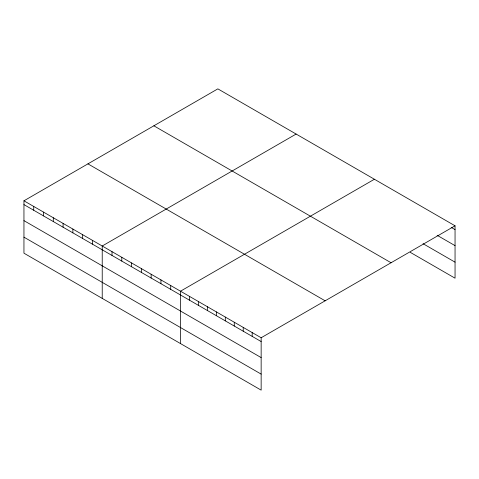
<?xml version="1.0" encoding="UTF-8"?>
<svg xmlns="http://www.w3.org/2000/svg" width="479" height="479" viewBox="0 0 479 479"><rect width="100%" height="100%" fill="white"/><g stroke="black" fill="none" stroke-linecap="round" stroke-linejoin="round"><path stroke-width="0.72" d="M261.151 357.591L261.151 337.755L23.95 200.809L23.95 253.193L261.151 390.14L261.151 357.591L23.95 220.639M23.95 200.809L217.849 88.86L455.05 225.807L455.05 278.191L410.246 252.325M296.124 134.054L102.225 246.002L102.225 298.387M374.404 179.248L180.505 291.19L180.505 343.575M261.151 337.755L455.05 225.807M451.212 227.393L455.05 229.609M437.129 235.297L455.05 245.643M423.047 243.685L455.05 262.163M153.861 125.803L391.062 262.749M87.938 163.866L325.139 300.812M23.95 204.611L261.151 341.557M23.95 237.159L261.151 374.105M252.188 332.582L252.188 336.384M243.23 327.408L243.23 331.211M234.267 322.235L234.267 326.037M225.31 317.062L225.31 320.864M216.346 311.889L216.346 315.691M207.383 306.716L207.383 310.518M198.426 301.542L198.426 305.345M189.462 296.369L189.462 300.171M170.716 285.544L170.716 289.346M160.932 279.892L160.932 283.7M151.148 274.245L151.148 278.048M141.365 268.599L141.365 272.401M131.581 262.947L131.581 266.749M121.798 257.301L121.798 261.103M112.008 251.649L112.008 255.451M92.441 240.35L92.441 244.152M82.657 234.704L82.657 238.506M72.874 229.052L72.874 232.854M63.09 223.406L63.09 227.208M53.301 217.753L53.301 221.555M43.517 212.107L43.517 215.909M33.734 206.455L33.734 210.257"/></g></svg>
